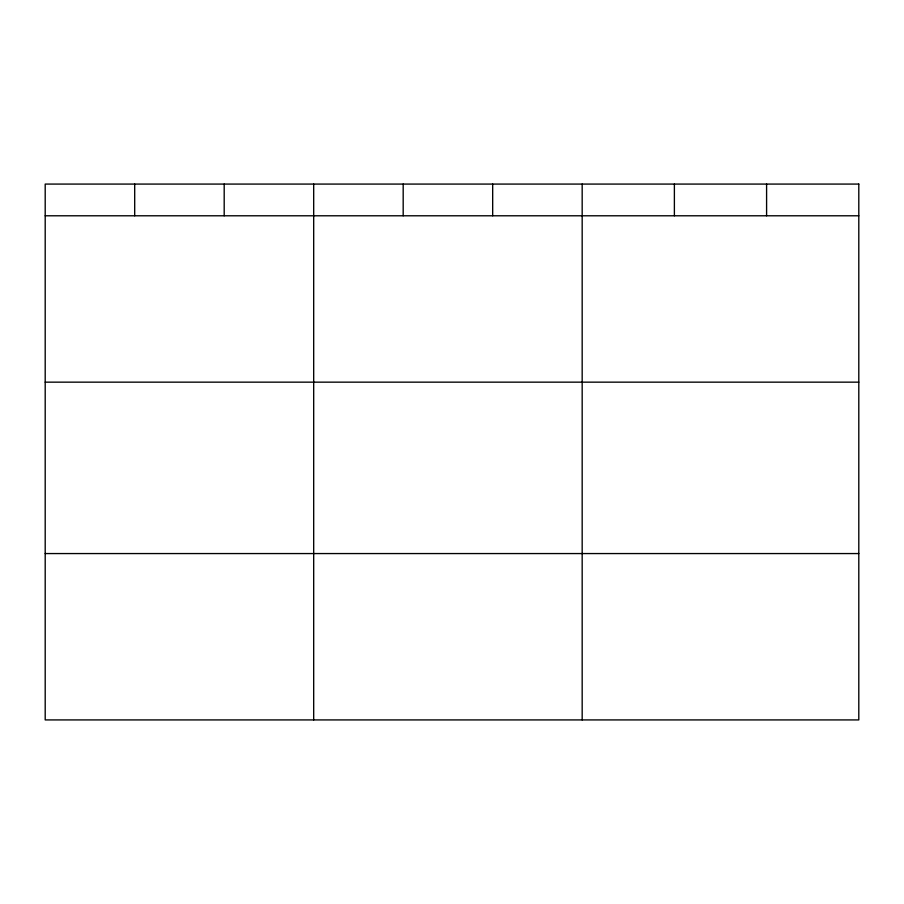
<?xml version="1.0" encoding="UTF-8"?>
<svg xmlns="http://www.w3.org/2000/svg" width="904" height="904" viewBox="0 0 904 904"><rect width="100%" height="100%" fill="white"/><g stroke="black" fill="none" stroke-linecap="round" stroke-linejoin="round"><path stroke-width="1.36" d="M45.2 215.785L858.8 215.785M45.2 382.155L858.8 382.155M45.2 553.564L858.8 553.564M766.592 184.077L766.592 215.785M674.384 184.077L674.384 215.785M582.176 184.077L582.176 719.923M492.68 184.077L492.68 215.785M403.184 184.077L403.184 215.785M313.688 184.077L313.688 719.923M224.192 184.077L224.192 215.785M134.696 184.077L134.696 215.785M858.8 184.077L45.2 184.077L45.2 719.923L858.8 719.923L858.8 184.077"/></g></svg>
